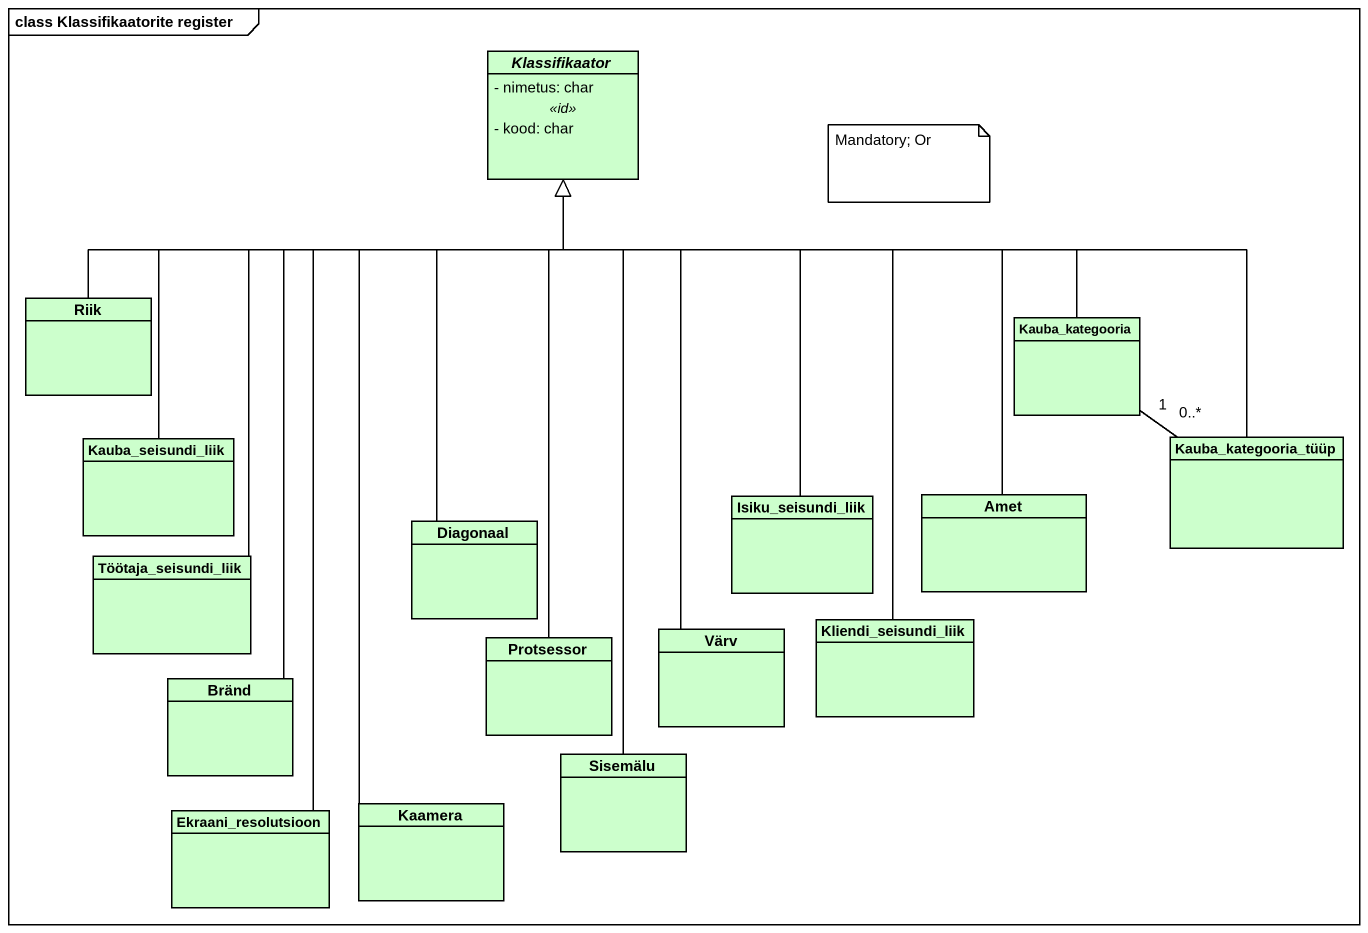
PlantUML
@startuml
mainframe class Klassifikaatorite register
hide circle
hide empty members
skinparam classAttributeIconSize 0
abstract class Klassifikaator #CCFFCC {
  - nimetus: char
  .. <<id>> ..
  - kood: char
}
class Riik #CCFFCC
class Kauba_kategooria #CCFFCC
class Kauba_seisundi_liik #CCFFCC
class Kauba_kategooria_tüüp #CCFFCC
class Isiku_seisundi_liik #CCFFCC
class Amet #CCFFCC
class Töötaja_seisundi_liik #CCFFCC
class Diagonaal #CCFFCC
class Protsessor #CCFFCC
class Värv #CCFFCC
class Kliendi_seisundi_liik #CCFFCC
class Bränd #CCFFCC
class Sisemälu #CCFFCC
class Ekraani_resolutsioon #CCFFCC
class Kaamera #CCFFCC
Riik -right-|> Klassifikaator
Kauba_kategooria -left-|> Klassifikaator
Kauba_seisundi_liik -up-|> Klassifikaator
Kauba_kategooria_tüüp -left-|> Klassifikaator
Kauba_kategooria_tüüp "1" -up- "0..*" Kauba_kategooria
Isiku_seisundi_liik -up-|> Klassifikaator
Amet -up-|> Klassifikaator
Töötaja_seisundi_liik -up-|> Klassifikaator
Diagonaal -up-|> Klassifikaator
Protsessor -up-|> Klassifikaator
Värv -up-|> Klassifikaator
Kliendi_seisundi_liik -up-|> Klassifikaator
Bränd -up-|> Klassifikaator
Sisemälu -up-|> Klassifikaator
Ekraani_resolutsioon -up-|> Klassifikaator
Kaamera -up-|> Klassifikaator
note as N1
  Mandatory; Or
end note
@enduml
